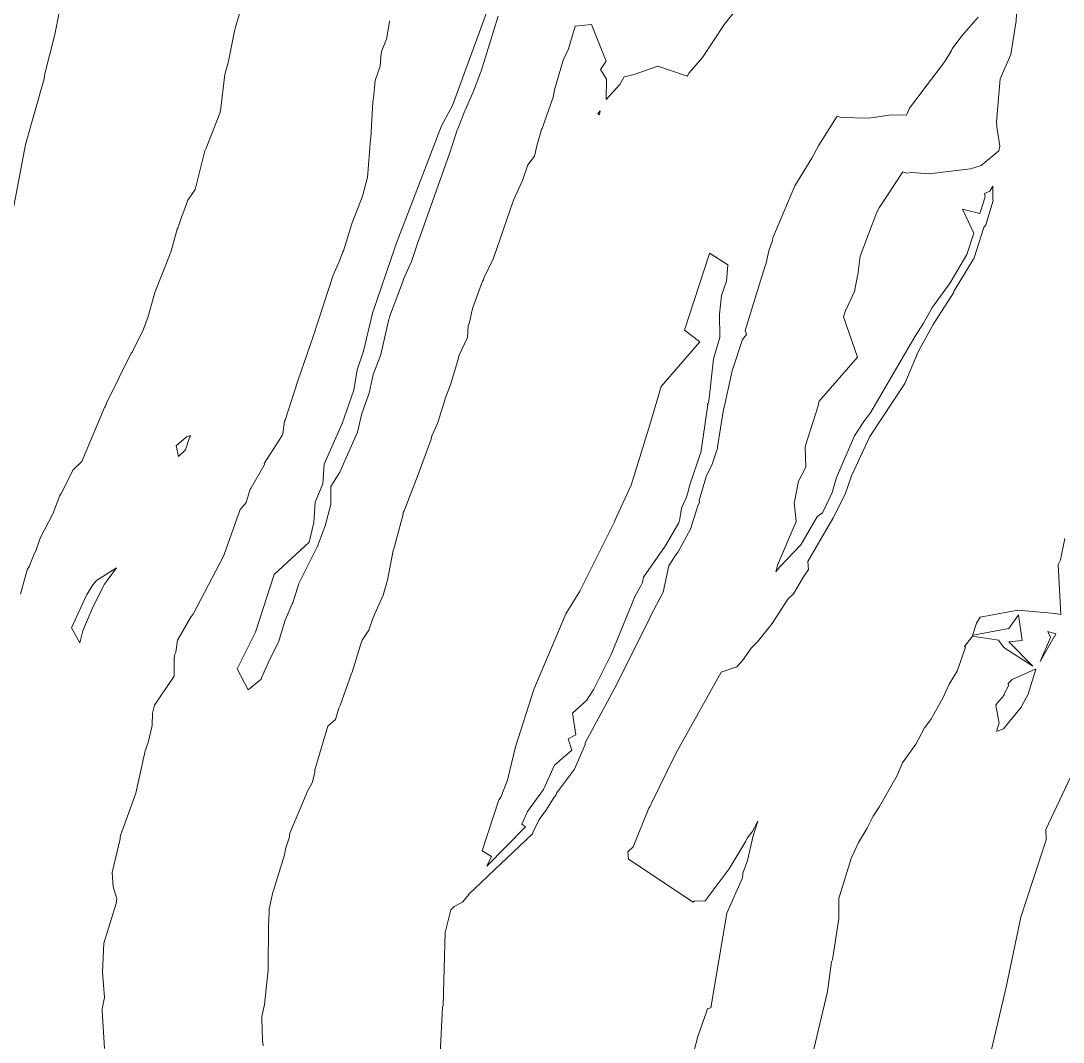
# Model space of a CAD drawing. Header units: metres. Extents: x 808187 to 810032, y 9155685 to 9157080.
# Drawn here: x 809403.1 to 809563.7, y 9156245.6 to 9156403 of the extents above; entities that cross this region are included whole.
import ezdxf

# ---------------------------------------------------------------- set-up
doc = ezdxf.new("R2010")
doc.units = ezdxf.units.M
doc.layers.add('C-TOPO-MAJR', color=9, linetype='Continuous')

msp = doc.modelspace()

# ---------------------------------------------------------------- linework, layer by layer
at = {"layer": 'C-TOPO-MAJR', "color": 9, "linetype": 'Continuous', "lineweight": 5}
for points, elevation in [([(809437.87, 9156407.73), (809436.11, 9156401.83), (809436.05, 9156401.56), (809435.99, 9156401.4), (809435.09, 9156396.75), (809434.52, 9156394.69), (809433.83, 9156389.09), (809433.74, 9156388.73), (809431.62, 9156383.33), (809431.52, 9156383.15), (809431.44, 9156382.93), (809429.94, 9156377), (809428.82, 9156375.35), (809428.77, 9156375.16), (809428.03, 9156373.23), (809427.86, 9156372.88), (809427.25, 9156371.03), (809427.18, 9156370.86), (809426.19, 9156367.3), (809426.07, 9156367.14), (809425.97, 9156366.81), (809423.72, 9156361.11), (809422.69, 9156357.41), (809421.98, 9156355.45), (809420.2, 9156351.93), (809420.07, 9156351.76), (809416.25, 9156344.07), (809416.09, 9156343.59), (809415.97, 9156343.37), (809412.44, 9156335.08), (809411.11, 9156333.79), (809409.27, 9156330.12), (809409.09, 9156329.81), (809408, 9156327.01), (809406.06, 9156323.25), (809405.36, 9156321.27), (809405.13, 9156320.83), (809404.41, 9156318.99), (809404.03, 9156318.38), (809402.98, 9156314.63)], 2630), ([(809476.41, 9156408.46), (809471.45, 9156394.97), (809469.6, 9156389.92), (809467.93, 9156386.82), (809462.91, 9156373.81), (809460.76, 9156368.18), (809460.7, 9156368), (809457.29, 9156357.93), (809455.86, 9156352.06), (809454.88, 9156349.2), (809454.41, 9156346.06), (809452.61, 9156340.91), (809449.8, 9156334.63), (809449.59, 9156331.59), (809448.45, 9156328.81), (809448.2, 9156325.65), (809447.5, 9156322.6), (809442.13, 9156317.66), (809439.25, 9156308.75), (809439.25, 9156308.75), (809436.39, 9156303.09), (809438.11, 9156299.87), (809440.1, 9156301.51), (809440.15, 9156301.69), (809441.26, 9156304.1), (809441.44, 9156304.61), (809442.76, 9156307.2), (809443.8, 9156310.6), (809444.86, 9156313.12), (809444.97, 9156313.29), (809445.89, 9156316.26), (809448.81, 9156321.98), (809448.84, 9156322.08), (809448.88, 9156322.28), (809449.95, 9156325.15), (809450.83, 9156328.43), (809450.84, 9156331.21), (809452.24, 9156333.41), (809454.94, 9156339.56), (809455.64, 9156342.45), (809456.61, 9156345.19), (809456.67, 9156345.32), (809456.75, 9156345.58), (809457.37, 9156348.45), (809458.46, 9156351.25), (809458.56, 9156351.57), (809459.78, 9156357), (809459.88, 9156357.2), (809459.88, 9156357.33), (809461.88, 9156362.64), (809461.92, 9156362.81), (809462.05, 9156363.14), (809463.3, 9156365.87), (809464.25, 9156368.81), (809464.38, 9156369.07), (809469.32, 9156383.07), (809469.42, 9156383.29), (809470.32, 9156386.13), (809470.39, 9156386.22), (809470.42, 9156386.34), (809471.49, 9156389.09), (809471.53, 9156389.21), (809472.76, 9156391.9), (809473.94, 9156394.99), (809473.95, 9156395.06), (809476.63, 9156403.69)], 2620), ([(809440.41, 9156244.97), (809440.31, 9156245.84), (809440.2, 9156249.17), (809440.22, 9156249.5), (809440.63, 9156251.35), (809441.17, 9156256.66), (809441.22, 9156263.72), (809441.28, 9156264.05), (809441.35, 9156266.07), (809441.89, 9156268.65), (809442, 9156268.93), (809443.72, 9156274.42), (809443.86, 9156275.36), (809444.47, 9156277.21), (809444.46, 9156277.5), (809444.51, 9156277.76), (809447.06, 9156283.71), (809447.19, 9156284.14), (809447.96, 9156285.51), (809448.38, 9156287.12), (809448.4, 9156287.51), (809450.38, 9156294.28), (809451.59, 9156295.28), (809452.09, 9156297.04), (809452.28, 9156297.46), (809454.04, 9156302.36), (809454.16, 9156302.58), (809455.56, 9156307.27), (809455.67, 9156307.52), (809456.71, 9156309.08), (809457.35, 9156311.01), (809458.9, 9156314.45), (809459.58, 9156316.76), (809460.44, 9156321.32), (809460.54, 9156321.61), (809461.99, 9156326.94), (809461.99, 9156327.22), (809462.13, 9156327.44), (809464.3, 9156333.07), (809466.29, 9156338.51), (809466.35, 9156338.77), (809466.43, 9156339.01), (809467.31, 9156340.9), (809468.42, 9156344.51), (809468.47, 9156344.77), (809469.27, 9156346.89), (809470.47, 9156350.84), (809470.58, 9156351.35), (809471.91, 9156354.16), (809472.01, 9156355.99), (809472.2, 9156356.49), (809472.68, 9156358.63), (809474.25, 9156362.83), (809474.36, 9156363.06), (809474.44, 9156363.31), (809475.94, 9156366.39), (809479.01, 9156375.32), (809480.38, 9156378.36), (809481.23, 9156380.8), (809482.23, 9156382.13), (809482.67, 9156383.94), (809482.72, 9156384.08), (809483.34, 9156386.24), (809483.4, 9156386.37), (809485.12, 9156391.22), (809485.32, 9156392.36), (809486.65, 9156396.94), (809487.5, 9156398.66), (809488.49, 9156402.16), (809491.05, 9156402.44), (809493.29, 9156396.77), (809492.43, 9156395.47), (809493.35, 9156393.99), (809493.29, 9156390.83), (809495.42, 9156393.18), (809496.07, 9156394.36), (809497.61, 9156394.73), (809501.25, 9156395.99), (809505.8, 9156394.45), (809505.84, 9156394.5), (809506.09, 9156394.99), (809508.14, 9156397.34), (809511.53, 9156402.49), (809513.39, 9156404.79)], 2610), ([(809408.98, 9156404.27), (809408.29, 9156400.89), (809406.74, 9156394.81), (809406.64, 9156394.05), (809403.76, 9156383.9), (809401.8, 9156373.58)], 2640), ([(809415.94, 9156244.57), (809415.6, 9156250.37), (809415.61, 9156250.7), (809415.93, 9156252.44), (809415.67, 9156256.36), (809415.86, 9156260.82), (809417.76, 9156266.9), (809417.83, 9156267.66), (809417.31, 9156269.49), (809417.15, 9156271.68), (809418.35, 9156276.9), (809418.36, 9156277.13), (809418.41, 9156277.41), (809420.79, 9156283.92), (809422.22, 9156290.44), (809422.67, 9156291.73), (809423.29, 9156294.34), (809423.37, 9156296.26), (809423.66, 9156297.5), (809426.67, 9156301.99), (809426.67, 9156304.77), (809426.81, 9156305.35), (809426.94, 9156305.65), (809427.2, 9156307.53), (809429.33, 9156311.14), (809429.63, 9156311.54), (809434.31, 9156320.45), (809434.4, 9156320.72), (809434.45, 9156320.87), (809436.85, 9156327.67), (809437, 9156327.79), (809437.81, 9156328.73), (809438.42, 9156330.77), (809438.53, 9156330.88), (809438.58, 9156331.01), (809440.55, 9156334.48), (809440.6, 9156334.65), (809440.58, 9156334.73), (809443.33, 9156339.08), (809443.44, 9156339.34), (809443.71, 9156341.27), (809443.81, 9156341.45), (809445.78, 9156347.49), (809445.82, 9156347.65), (809448.12, 9156354.33), (809451.2, 9156363.79), (809452.03, 9156365.62), (809452.15, 9156365.84), (809452.69, 9156367.36), (809452.78, 9156367.53), (809454.02, 9156371.53), (809454.09, 9156371.69), (809454.13, 9156371.84), (809455.74, 9156375.97), (809456.45, 9156378.66), (809456.51, 9156378.83), (809456.95, 9156384.68), (809456.99, 9156384.89), (809457.32, 9156390.47), (809457.42, 9156391.02), (809457.69, 9156393.8), (809458.42, 9156395.83), (809458.43, 9156395.99), (809458.6, 9156397.99), (809458.65, 9156398.11), (809458.68, 9156398.23), (809459.41, 9156400.16), (809459.9, 9156402.8), (809459.96, 9156403)], 2620), ([(809550.66, 9156403.56), (809548.14, 9156400.69), (809546.65, 9156398.64), (809546.53, 9156398.41), (809545.52, 9156396.71), (809540.03, 9156389.54), (809539.57, 9156388.44), (809537.27, 9156388.48), (809533.72, 9156387.96), (809529.49, 9156388.08), (809528.89, 9156388.28), (809526.07, 9156383.82), (809525.02, 9156381.79), (809522.39, 9156377.54), (809518.98, 9156369.52), (809518.93, 9156369.14), (809518.36, 9156367.53), (809517.9, 9156365.41), (809517.73, 9156365.04), (809514.72, 9156355.27), (809514.95, 9156354.61), (809514.32, 9156353.88), (809512.71, 9156349.03), (809511.56, 9156343.61), (809511.38, 9156343.05), (809510.44, 9156337.3), (809510.45, 9156337.02), (809510.34, 9156336.82), (809509.68, 9156334.82), (809509.63, 9156334.57), (809508.76, 9156332.9), (809507.65, 9156329.04), (809507.67, 9156328.8), (809507.44, 9156328.24), (809506.3, 9156324.6), (809504.41, 9156321.13), (809504.05, 9156320.67), (809502.94, 9156318.97), (809502.07, 9156314.92), (809500.2, 9156311.32), (809500.1, 9156311.07), (809494.86, 9156300.62), (809490.08, 9156291.71), (809490.04, 9156291.41), (809488.39, 9156287.62), (809485.66, 9156283.92), (809485.53, 9156283.59), (809485.27, 9156283.34), (809484.1, 9156281.39), (809482.97, 9156279.87), (809482.03, 9156277.99), (809481.96, 9156277.65), (809472.11, 9156268.35), (809471.99, 9156268.09), (809471.12, 9156267.14), (809469.88, 9156266.44), (809469.36, 9156265.96), (809469.35, 9156265.93), (809468.51, 9156262.65), (809468.49, 9156262.57), (809468.14, 9156251.2), (809468.07, 9156250.97), (809467.53, 9156240.78)], 2600), ([(809556.57, 9156404.08), (809556.52, 9156402.98), (809555.69, 9156397.81), (809554.02, 9156394.02), (809553.46, 9156387.43), (809553.5, 9156386.73), (809553.5, 9156386.63), (809553.97, 9156383.66), (809553.84, 9156382.94), (809551.12, 9156380.68), (809549.46, 9156380.18), (809543.51, 9156379.47), (809543.21, 9156379.4), (809540.33, 9156379.6), (809539.52, 9156379.52), (809539.02, 9156379.69), (809535.4, 9156374.15), (809535.29, 9156373.94), (809535.02, 9156373.49), (809532.46, 9156366.72), (809532.08, 9156363.84), (809532.02, 9156363.67), (809531.56, 9156361.28), (809530.2, 9156358.3), (809529.9, 9156357.34), (809532.05, 9156351.16), (809526.15, 9156344.35), (809526.04, 9156344), (809525.96, 9156343.61), (809524.04, 9156337.53), (809523.98, 9156337.17), (809524.05, 9156334.17), (809522.91, 9156331.9), (809522.87, 9156331.77), (809522.35, 9156328.83), (809522.32, 9156328.78), (809522.29, 9156328.67), (809522.56, 9156325.82), (809519.73, 9156319.06), (809519.44, 9156318.05), (809520.06, 9156318.8), (809520.16, 9156318.94), (809523.3, 9156322.21), (809525.87, 9156326.62), (809526.59, 9156327.1), (809526.81, 9156327.47), (809528.14, 9156330.28), (809528.78, 9156332.57), (809531.57, 9156339), (809533.01, 9156341.21), (809534.11, 9156342.65), (809540.91, 9156354.35), (809542.19, 9156356.36), (809543.62, 9156358.85), (809546.33, 9156362.58), (809548.87, 9156366.98), (809549.96, 9156370.24), (809548.2, 9156373.97), (809550.92, 9156373.29), (809551.72, 9156375.87), (809551.61, 9156376.34), (809552.46, 9156376.73), (809552.89, 9156377.5), (809552.91, 9156375.46), (809552.96, 9156375.31), (809551.8, 9156371.51), (809551.74, 9156371.38), (809551.58, 9156371.24), (809551.49, 9156371.13), (809549.95, 9156366.3), (809549.85, 9156366.17), (809546.95, 9156361.36), (809546.84, 9156361.07), (809543.68, 9156356.17), (809543.51, 9156355.8), (809541.37, 9156351.96), (809539.33, 9156347.09), (809533.92, 9156338.92), (809531.13, 9156332.84), (809530.15, 9156330), (809528.23, 9156326.25), (809524.39, 9156319.63), (809524.48, 9156318.4), (809523.7, 9156317.29), (809522.15, 9156314.64), (809521.31, 9156313.83), (809518.88, 9156310.1), (809516.6, 9156307.28), (809515.67, 9156306.3), (809514.31, 9156304.37), (809513.46, 9156303.41), (809511, 9156302.6), (809504.03, 9156290.04), (809500.23, 9156282.28), (809500.23, 9156282.25), (809500.09, 9156281.94), (809499.87, 9156281.64), (809497.46, 9156275.66), (809496.65, 9156274.9), (809496.72, 9156273.75), (809506.72, 9156267.11), (809506.93, 9156267.36), (809508.47, 9156267.31), (809508.55, 9156267.36), (809512.27, 9156272.28), (809514.82, 9156276.52), (809515.01, 9156276.99), (809515.8, 9156277.95), (809516.68, 9156279.61), (809515.93, 9156277.37), (809515.08, 9156273.54), (809514.38, 9156271.62), (809514.38, 9156271.38), (809514.31, 9156270.9), (809511.87, 9156265.41), (809509.42, 9156250.84), (809508.85, 9156250.67), (809508.82, 9156250.35), (809508.7, 9156250.07), (809507.44, 9156246.45), (809506.85, 9156244.26)], 2590), ([(809563.99, 9156323.17), (809563.34, 9156319.92), (809562.97, 9156319.2), (809563.4, 9156311.45), (809562.5, 9156311.61), (809556.74, 9156312.14), (809550.97, 9156311.06), (809550.37, 9156310.14), (809549.79, 9156308.22), (809550.13, 9156308.32), (809555.35, 9156309.32), (809556.84, 9156311.42), (809557.43, 9156307.46), (809555.35, 9156307.24), (809559.07, 9156303.52), (809554.62, 9156306.41), (809553.76, 9156307.49), (809549.76, 9156308.13), (809548.55, 9156306.55), (809548.67, 9156306.43), (809547.38, 9156302.72), (809546.16, 9156300.74), (809545.27, 9156298.66), (809543.33, 9156295.28), (809542.39, 9156294.02), (809541.01, 9156291.47), (809538.96, 9156288.59), (809538.13, 9156286.67), (809535.43, 9156281.89), (809534.44, 9156280.41), (809533.53, 9156278.53), (809532.21, 9156276.31), (809531.05, 9156273.84), (809529.29, 9156268.2), (809529.23, 9156267.9), (809529.17, 9156267.76), (809529.15, 9156264.61), (809528.18, 9156258.24), (809528.04, 9156257.93), (809527.39, 9156253.36), (809525.32, 9156244.49)], 2580), ([(809566.64, 9156290.12), (809561.09, 9156278.31), (809561.11, 9156276.75), (809557.21, 9156264.8), (809554.96, 9156254.05), (809552.71, 9156244.41)], 2570)]:
    msp.add_lwpolyline(points, dxfattribs=dict(at, elevation=elevation))
for points, elevation in [([(809492.28, 9156388.48), (809492.39, 9156389.11), (809492, 9156388.62), (809492.06, 9156388.55), (809492.28, 9156388.48)], 2610), ([(809501.75, 9156346.63), (809500.03, 9156340.71), (809497.14, 9156331.4), (809494.65, 9156325.98), (809494.61, 9156325.85), (809489.21, 9156315.05), (809487.08, 9156311.57), (809482.13, 9156299.91), (809479.29, 9156291.07), (809478.08, 9156285.94), (809477.04, 9156283.29), (809476.97, 9156283.16), (809476.74, 9156282.93), (809474.17, 9156275.04), (809475.6, 9156274.16), (809474.92, 9156272.67), (809480.87, 9156278.73), (809480.31, 9156279.13), (809481.16, 9156281.09), (809483.62, 9156284.49), (809485.33, 9156288.23), (809487.98, 9156290.57), (809487.42, 9156292.29), (809488.63, 9156292.94), (809488.11, 9156296.25), (809490.27, 9156298.19), (809491.4, 9156299.94), (809494.08, 9156305.3), (809497.75, 9156314.33), (809498.59, 9156315.77), (809498.91, 9156316.42), (809499.04, 9156317.21), (809502.37, 9156322.02), (809504.47, 9156325.62), (809504.63, 9156326.21), (809504.92, 9156327.87), (809505.68, 9156329.56), (809505.9, 9156330.25), (809506.12, 9156331.31), (809507.86, 9156336.35), (809507.88, 9156336.4), (809508.95, 9156343.77), (809508.87, 9156343.94), (809509.03, 9156344.02), (809509.11, 9156344.37), (809509.86, 9156350.89), (809510.79, 9156354.19), (809510.78, 9156357.78), (809511.06, 9156360.62), (809511.82, 9156362.86), (809512.04, 9156365.37), (809509.35, 9156367.13), (809509.24, 9156367.16), (809509.16, 9156366.98), (809505.39, 9156355.28), (809507.74, 9156353.51), (809501.75, 9156346.63)], 2600), ([(809426.98, 9156337.47), (809427.38, 9156335.82), (809428.42, 9156336.83), (809429.08, 9156338.73), (809429.09, 9156338.75), (809429.19, 9156339.06), (809428.58, 9156338.87), (809426.98, 9156337.47)], 2630), ([(809414.2, 9156312.73), (809415.97, 9156316.13), (809417.81, 9156318.65), (809414.74, 9156316.73), (809414.17, 9156316.04), (809413.19, 9156314.46), (809410.88, 9156309.42), (809412.17, 9156307.13), (809412.61, 9156308.93), (809414.18, 9156312.59), (809414.2, 9156312.73)], 2630), ([(809560.18, 9156304.25), (809562.43, 9156308.14), (809562.44, 9156308.14), (809562.62, 9156308.48), (809561.36, 9156308.84), (809561.8, 9156307.92), (809560.18, 9156304.25)], 2580), ([(809557.38, 9156297.38), (809558.35, 9156299.21), (809559.51, 9156303.04), (809559.45, 9156303.07), (809555.89, 9156301.44), (809555.28, 9156300.82), (809555.34, 9156300.47), (809554.67, 9156299.24), (809554.65, 9156299.02), (809553.55, 9156297.8), (809553.36, 9156297.49), (809553.88, 9156294.66), (809553.55, 9156293.85), (809553.53, 9156293.46), (809554.48, 9156293.85), (809554.55, 9156293.87), (809557.31, 9156297.24), (809557.37, 9156297.35), (809557.38, 9156297.38)], 2580)]:
    msp.add_lwpolyline(points, close=True, dxfattribs=dict(at, elevation=elevation))

doc.saveas('drawing.dxf')
